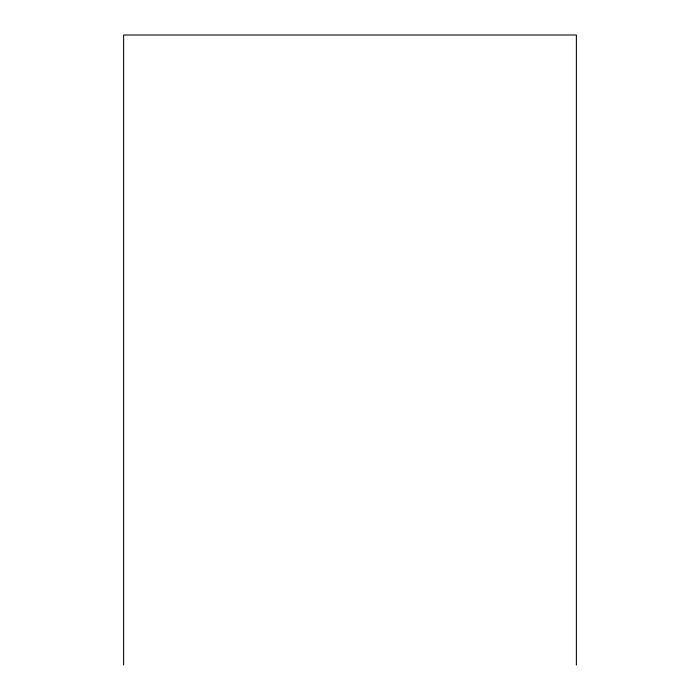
<?xml version="1.0" encoding="UTF-8"?>
<svg xmlns="http://www.w3.org/2000/svg" width="700" height="700" viewBox="0 0 700 700"><rect width="100%" height="100%" fill="white"/><g stroke="black" fill="none" stroke-linecap="round" stroke-linejoin="round"><path stroke-width="1.05" d="M576.38 665L576.38 35L123.62 35L123.62 665"/></g></svg>
